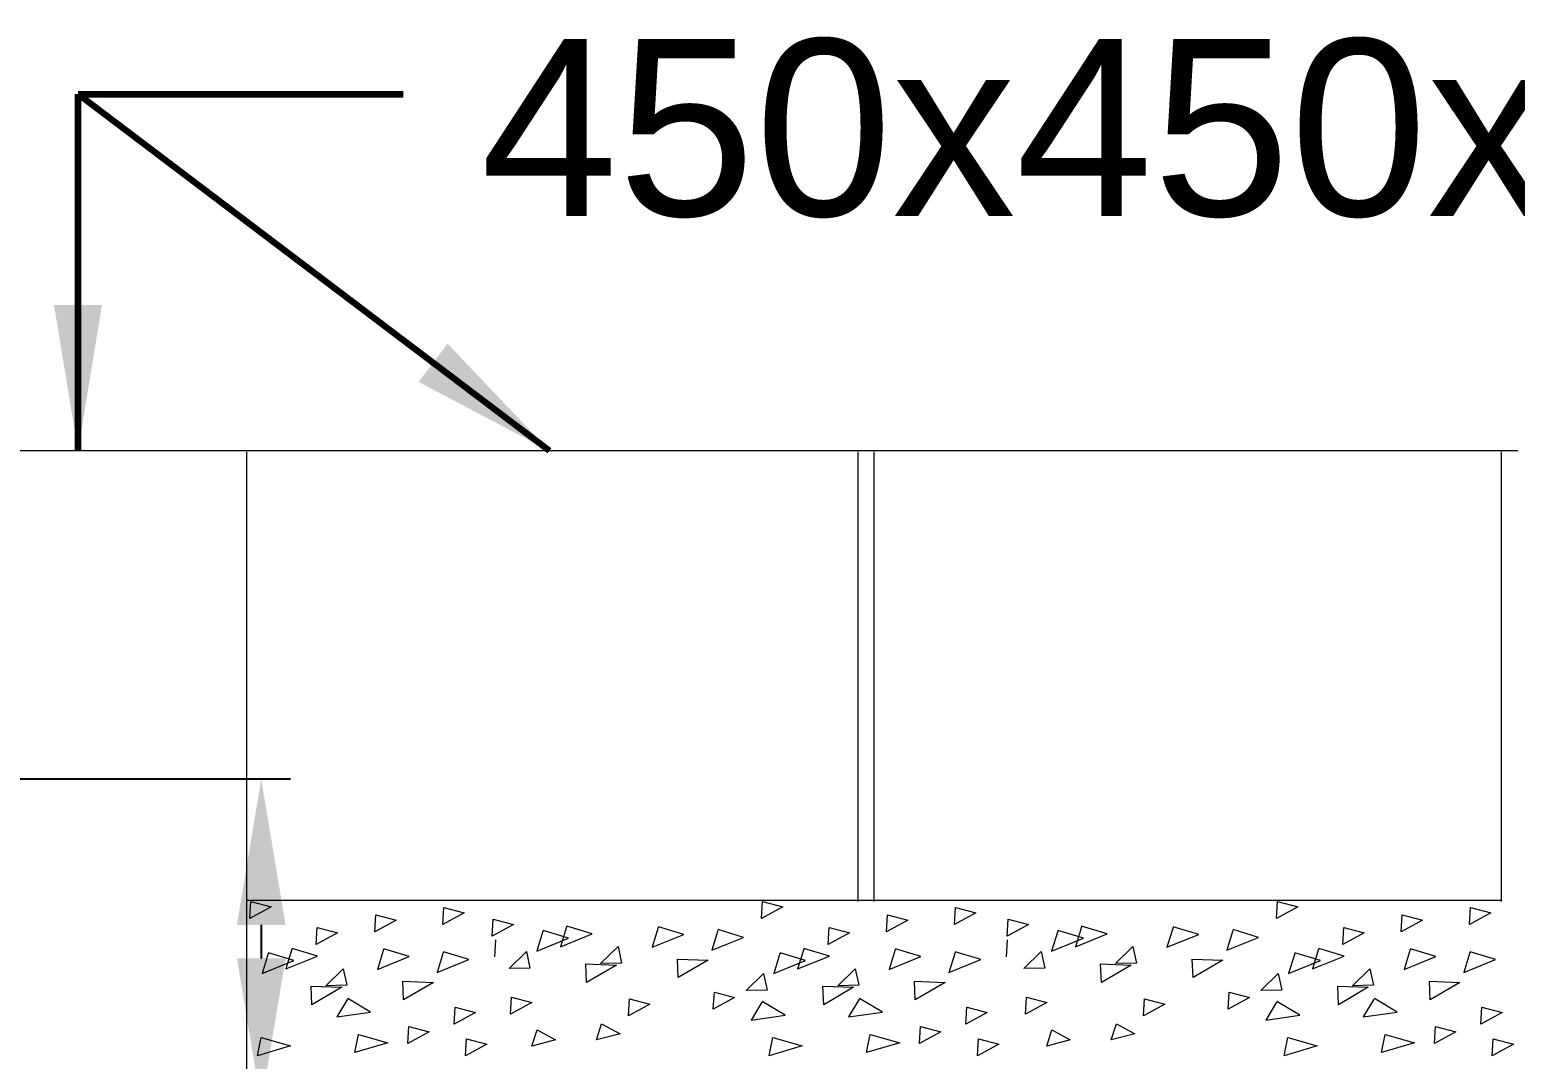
# Model space of a CAD drawing. Header units: inches. Extents: x -885 to 26362, y -28010 to 990.
# Drawn here: x 4337.89 to 4347.05, y -19620.1 to -19613.75 of the extents above; entities that cross this region are included whole.
import ezdxf

# ---------------------------------------------------------------- set-up
doc = ezdxf.new("R2010")
doc.units = ezdxf.units.IN
doc.header["$MEASUREMENT"] = 0
doc.header["$PDMODE"] = 3
doc.layers.add('LINE', color=7, linetype='Continuous')
doc.styles.get("Standard").update_dxf_attribs({"font": 'arial.ttf'})
doc.dimstyles.get("Standard").update_dxf_attribs({"dimtxt": 0.18, "dimasz": 0.18, "dimexe": 0.18, "dimexo": 0.0625, "dimgap": 0.09, "dimtad": 0, "dimtih": 1, "dimtoh": 1, "dimdec": 4, "dimzin": 0, "dimdsep": 46, "dimtxsty": 'Standard', "dimcen": 0.09, "dimadec": 0, "dimazin": 0, "dimtfac": 1, "dimtdec": 4, "dimtofl": 0, "dimtmove": 0, "dimatfit": 3, "dimfxl": 1, "dimtolj": 1, "dimtzin": 0, "dimarcsym": 0})

# ---------------------------------------------------------------- blocks, each defined once
blk = doc.blocks.new('*D69')
at = {"layer": 'Defpoints', "color": 0, "ltscale": 0.5, "transparency": 16777216}
for p in [(4336.2786, -19618.3682), (4339.3214, -19618.3682), (4336.4793, -19620.3745)]:
    blk.add_point(p, dxfattribs=at)
at = {"layer": 'LINE', "color": 7, "ltscale": 0.5, "transparency": 16777216}
for p, q in [((4336.3411, -19618.3682), (4339.5014, -19618.3682)), ((4339.3214, -19619.2682), (4339.3214, -19619.4745)), ((4336.5418, -19620.3745), (4339.5014, -19620.3745)), ((4339.3214, -19620.3745), (4339.3214, -19623.7334)), ((4339.3214, -19623.7334), (4338.4214, -19623.7334))]:
    blk.add_line(p, q, dxfattribs=at)
for points in [[(4339.1714, -19619.2682), (4339.4714, -19619.2682), (4339.3214, -19618.3682)], [(4339.1714, -19619.4745), (4339.4714, -19619.4745), (4339.3214, -19620.3745)]]:
    blk.add_solid(points, dxfattribs=at)
at = {"layer": 'LINE', "color": 7, "lineweight": 20, "ltscale": 0.5, "transparency": 16777216, "insert": (4336.0906, -19623.7334), "char_height": 1.2, "attachment_point": 5}
blk.add_mtext('\\A1;0.30m', dxfattribs=at)
blk = doc.blocks.new('*D71')
at = {"layer": 'Defpoints', "color": 0, "ltscale": 0.5, "transparency": 16777216}
for p in [(4336.2786, -19618.3682), (4339.3214, -19618.3682), (4336.4793, -19620.3745)]:
    blk.add_point(p, dxfattribs=at)
at = {"layer": 'LINE', "color": 7, "ltscale": 0.5, "transparency": 16777216}
for p, q in [((4336.3411, -19618.3682), (4339.5014, -19618.3682)), ((4339.3214, -19619.2682), (4339.3214, -19619.4745)), ((4336.5418, -19620.3745), (4339.5014, -19620.3745)), ((4339.3214, -19620.3745), (4339.3214, -19623.7334)), ((4339.3214, -19623.7334), (4338.4214, -19623.7334))]:
    blk.add_line(p, q, dxfattribs=at)
for points in [[(4339.1714, -19619.2682), (4339.4714, -19619.2682), (4339.3214, -19618.3682)], [(4339.1714, -19619.4745), (4339.4714, -19619.4745), (4339.3214, -19620.3745)]]:
    blk.add_solid(points, dxfattribs=at)
at = {"layer": 'LINE', "color": 7, "lineweight": 20, "ltscale": 0.5, "transparency": 16777216, "insert": (4336.0906, -19623.7334), "char_height": 1.2, "attachment_point": 5}
blk.add_mtext('\\A1;0.30m', dxfattribs=at)

msp = doc.modelspace()

# ---------------------------------------------------------------- linework, layer by layer
at = {"layer": 'LINE', "color": 7, "lineweight": 20, "ltscale": 0.5}
for p, q in [((4347.063627, -19616.349267), (4331.786343, -19616.349267)), ((4347.063627, -19616.349267), (4331.786343, -19616.349267)), ((4339.231833, -19619.124205), (4339.231833, -19616.355367)), ((4339.231833, -19619.124205), (4339.231833, -19616.355367)), ((4339.231833, -19619.130305), (4339.231833, -19616.361467)), ((4339.231833, -19621.118106), (4339.231833, -19616.361467)), ((4339.231833, -19619.130305), (4339.231833, -19616.361467)), ((4339.231833, -19621.118106), (4339.231833, -19616.361467)), ((4342.99972, -19619.124205), (4342.99972, -19616.355367)), ((4342.99972, -19619.124205), (4342.99972, -19616.355367)), ((4343.098393, -19619.124205), (4343.098393, -19616.355367)), ((4343.098393, -19619.124205), (4343.098393, -19616.355367)), ((4346.964954, -19616.349267), (4345.391942, -19616.349267)), ((4346.964954, -19616.349267), (4345.391942, -19616.349267)), ((4346.964954, -19619.124205), (4346.964954, -19616.355367)), ((4346.964954, -19619.124205), (4346.964954, -19616.355367)), ((4346.964954, -19619.118106), (4339.231833, -19619.118106)), ((4346.964954, -19619.118106), (4339.231833, -19619.118106)), ((4339.250746, -19619.229054), (4339.257015, -19619.124804)), ((4339.250746, -19619.229054), (4339.257015, -19619.124804)), ((4339.257015, -19619.124804), (4339.382177, -19619.157317)), ((4339.257015, -19619.124804), (4339.382177, -19619.157317)), ((4342.404338, -19619.229054), (4342.410606, -19619.124804)), ((4342.404338, -19619.229054), (4342.410606, -19619.124804)), ((4342.410606, -19619.124804), (4342.535769, -19619.157317)), ((4342.410606, -19619.124804), (4342.535769, -19619.157317)), ((4345.576593, -19619.229054), (4345.582861, -19619.124804)), ((4345.576593, -19619.229054), (4345.582861, -19619.124804)), ((4345.582861, -19619.124804), (4345.708024, -19619.157317)), ((4345.582861, -19619.124804), (4345.708024, -19619.157317)), ((4339.382177, -19619.157317), (4339.250746, -19619.229054)), ((4339.382177, -19619.157317), (4339.250746, -19619.229054)), ((4340.020608, -19619.311117), (4340.026876, -19619.206867)), ((4340.020608, -19619.311117), (4340.026876, -19619.206867)), ((4340.026876, -19619.206867), (4340.152039, -19619.23938)), ((4340.026876, -19619.206867), (4340.152039, -19619.23938)), ((4340.440553, -19619.265523), (4340.446821, -19619.161273)), ((4340.440553, -19619.265523), (4340.446821, -19619.161273)), ((4340.571983, -19619.193786), (4340.440553, -19619.265523)), ((4340.571983, -19619.193786), (4340.440553, -19619.265523)), ((4340.446821, -19619.161273), (4340.571983, -19619.193786)), ((4340.446821, -19619.161273), (4340.571983, -19619.193786)), ((4342.535769, -19619.157317), (4342.404338, -19619.229054)), ((4342.535769, -19619.157317), (4342.404338, -19619.229054)), ((4343.174199, -19619.311117), (4343.180468, -19619.206867)), ((4343.174199, -19619.311117), (4343.180468, -19619.206867)), ((4343.180468, -19619.206867), (4343.30563, -19619.23938)), ((4343.180468, -19619.206867), (4343.30563, -19619.23938)), ((4343.594144, -19619.265523), (4343.600413, -19619.161273)), ((4343.594144, -19619.265523), (4343.600413, -19619.161273)), ((4343.725575, -19619.193786), (4343.594144, -19619.265523)), ((4343.725575, -19619.193786), (4343.594144, -19619.265523)), ((4343.600413, -19619.161273), (4343.725575, -19619.193786)), ((4343.600413, -19619.161273), (4343.725575, -19619.193786)), ((4345.708024, -19619.157317), (4345.576593, -19619.229054)), ((4345.708024, -19619.157317), (4345.576593, -19619.229054)), ((4346.346454, -19619.311117), (4346.352722, -19619.206867)), ((4346.346454, -19619.311117), (4346.352722, -19619.206867)), ((4346.352722, -19619.206867), (4346.477885, -19619.23938)), ((4346.352722, -19619.206867), (4346.477885, -19619.23938)), ((4346.766399, -19619.265523), (4346.772667, -19619.161273)), ((4346.766399, -19619.265523), (4346.772667, -19619.161273)), ((4346.89783, -19619.193786), (4346.766399, -19619.265523)), ((4346.89783, -19619.193786), (4346.766399, -19619.265523)), ((4346.772667, -19619.161273), (4346.89783, -19619.193786)), ((4346.772667, -19619.161273), (4346.89783, -19619.193786)), ((4339.660272, -19619.388401), (4339.666541, -19619.284151)), ((4339.660272, -19619.388401), (4339.666541, -19619.284151)), ((4339.666541, -19619.284151), (4339.791703, -19619.316664)), ((4339.666541, -19619.284151), (4339.791703, -19619.316664)), ((4340.152039, -19619.23938), (4340.020608, -19619.311117)), ((4340.152039, -19619.23938), (4340.020608, -19619.311117)), ((4340.744902, -19619.337279), (4340.751171, -19619.23303)), ((4340.744902, -19619.337279), (4340.751171, -19619.23303)), ((4340.876333, -19619.265543), (4340.744902, -19619.337279)), ((4340.876333, -19619.265543), (4340.744902, -19619.337279)), ((4340.751171, -19619.23303), (4340.876333, -19619.265543)), ((4340.751171, -19619.23303), (4340.876333, -19619.265543)), ((4341.056949, -19619.307768), (4341.019484, -19619.430258)), ((4341.056949, -19619.307768), (4341.019484, -19619.430258)), ((4341.215228, -19619.351122), (4341.058363, -19619.303144)), ((4341.215228, -19619.351122), (4341.058363, -19619.303144)), ((4341.203209, -19619.280717), (4341.165745, -19619.403208)), ((4341.203209, -19619.280717), (4341.165745, -19619.403208)), ((4341.361488, -19619.324071), (4341.204623, -19619.276093)), ((4341.361488, -19619.324071), (4341.204623, -19619.276093)), ((4341.767844, -19619.283994), (4341.73038, -19619.406484)), ((4341.767844, -19619.283994), (4341.73038, -19619.406484)), ((4341.926123, -19619.327348), (4341.769258, -19619.27937)), ((4341.926123, -19619.327348), (4341.769258, -19619.27937)), ((4342.135804, -19619.301988), (4342.098339, -19619.424479)), ((4342.135804, -19619.301988), (4342.098339, -19619.424479)), ((4342.294083, -19619.345342), (4342.137218, -19619.297365)), ((4342.294083, -19619.345342), (4342.137218, -19619.297365)), ((4342.813864, -19619.388401), (4342.820132, -19619.284151)), ((4342.813864, -19619.388401), (4342.820132, -19619.284151)), ((4342.820132, -19619.284151), (4342.945295, -19619.316664)), ((4342.820132, -19619.284151), (4342.945295, -19619.316664)), ((4343.30563, -19619.23938), (4343.174199, -19619.311117)), ((4343.30563, -19619.23938), (4343.174199, -19619.311117)), ((4343.917157, -19619.337279), (4343.923425, -19619.23303)), ((4343.917157, -19619.337279), (4343.923425, -19619.23303)), ((4344.048588, -19619.265543), (4343.917157, -19619.337279)), ((4344.048588, -19619.265543), (4343.917157, -19619.337279)), ((4343.923425, -19619.23303), (4344.048588, -19619.265543)), ((4343.923425, -19619.23303), (4344.048588, -19619.265543)), ((4344.229203, -19619.307768), (4344.191739, -19619.430258)), ((4344.229203, -19619.307768), (4344.191739, -19619.430258)), ((4344.387482, -19619.351122), (4344.230618, -19619.303144)), ((4344.387482, -19619.351122), (4344.230618, -19619.303144)), ((4344.375464, -19619.280717), (4344.338, -19619.403208)), ((4344.375464, -19619.280717), (4344.338, -19619.403208)), ((4344.533743, -19619.324071), (4344.376878, -19619.276093)), ((4344.533743, -19619.324071), (4344.376878, -19619.276093)), ((4344.940099, -19619.283994), (4344.902635, -19619.406484)), ((4344.940099, -19619.283994), (4344.902635, -19619.406484)), ((4345.098378, -19619.327348), (4344.941513, -19619.27937)), ((4345.098378, -19619.327348), (4344.941513, -19619.27937)), ((4345.308058, -19619.301988), (4345.270594, -19619.424479)), ((4345.308058, -19619.301988), (4345.270594, -19619.424479)), ((4345.466337, -19619.345342), (4345.309473, -19619.297365)), ((4345.466337, -19619.345342), (4345.309473, -19619.297365)), ((4345.986119, -19619.388401), (4345.992387, -19619.284151)), ((4345.986119, -19619.388401), (4345.992387, -19619.284151)), ((4345.992387, -19619.284151), (4346.11755, -19619.316664)), ((4345.992387, -19619.284151), (4346.11755, -19619.316664)), ((4346.477885, -19619.23938), (4346.346454, -19619.311117)), ((4346.477885, -19619.23938), (4346.346454, -19619.311117)), ((4339.791703, -19619.316664), (4339.660272, -19619.388401)), ((4339.791703, -19619.316664), (4339.660272, -19619.388401)), ((4340.760994, -19619.465162), (4340.767262, -19619.360912)), ((4340.760994, -19619.465162), (4340.767262, -19619.360912)), ((4341.019484, -19619.430258), (4341.215228, -19619.351122)), ((4341.019484, -19619.430258), (4341.215228, -19619.351122)), ((4341.165745, -19619.403208), (4341.361488, -19619.324071)), ((4341.165745, -19619.403208), (4341.361488, -19619.324071)), ((4341.41275, -19619.506103), (4341.520061, -19619.401678)), ((4341.41275, -19619.506103), (4341.520061, -19619.401678)), ((4341.520061, -19619.401678), (4341.542046, -19619.503776)), ((4341.520061, -19619.401678), (4341.542046, -19619.503776)), ((4341.73038, -19619.406484), (4341.926123, -19619.327348)), ((4341.73038, -19619.406484), (4341.926123, -19619.327348)), ((4342.098339, -19619.424479), (4342.294083, -19619.345342)), ((4342.098339, -19619.424479), (4342.294083, -19619.345342)), ((4342.945295, -19619.316664), (4342.813864, -19619.388401)), ((4342.945295, -19619.316664), (4342.813864, -19619.388401)), ((4343.914585, -19619.465162), (4343.920854, -19619.360912)), ((4343.914585, -19619.465162), (4343.920854, -19619.360912)), ((4344.191739, -19619.430258), (4344.387482, -19619.351122)), ((4344.191739, -19619.430258), (4344.387482, -19619.351122)), ((4344.338, -19619.403208), (4344.533743, -19619.324071)), ((4344.338, -19619.403208), (4344.533743, -19619.324071)), ((4344.585005, -19619.506103), (4344.692315, -19619.401678)), ((4344.585005, -19619.506103), (4344.692315, -19619.401678)), ((4344.692315, -19619.401678), (4344.714301, -19619.503776)), ((4344.692315, -19619.401678), (4344.714301, -19619.503776)), ((4344.902635, -19619.406484), (4345.098378, -19619.327348)), ((4344.902635, -19619.406484), (4345.098378, -19619.327348)), ((4345.270594, -19619.424479), (4345.466337, -19619.345342)), ((4345.270594, -19619.424479), (4345.466337, -19619.345342)), ((4346.11755, -19619.316664), (4345.986119, -19619.388401)), ((4346.11755, -19619.316664), (4345.986119, -19619.388401)), ((4339.364097, -19619.444469), (4339.326633, -19619.56696)), ((4339.364097, -19619.444469), (4339.326633, -19619.56696)), ((4339.326633, -19619.56696), (4339.522376, -19619.487823)), ((4339.326633, -19619.56696), (4339.522376, -19619.487823)), ((4339.522376, -19619.487823), (4339.365511, -19619.439845)), ((4339.522376, -19619.487823), (4339.365511, -19619.439845)), ((4339.510358, -19619.417419), (4339.472894, -19619.539909)), ((4339.510358, -19619.417419), (4339.472894, -19619.539909)), ((4339.472894, -19619.539909), (4339.668637, -19619.460773)), ((4339.472894, -19619.539909), (4339.668637, -19619.460773)), ((4339.668637, -19619.460773), (4339.511772, -19619.412795)), ((4339.668637, -19619.460773), (4339.511772, -19619.412795)), ((4340.074993, -19619.420695), (4340.037528, -19619.543186)), ((4340.074993, -19619.420695), (4340.037528, -19619.543186)), ((4340.037528, -19619.543186), (4340.233272, -19619.464049)), ((4340.037528, -19619.543186), (4340.233272, -19619.464049)), ((4340.233272, -19619.464049), (4340.076407, -19619.416071)), ((4340.233272, -19619.464049), (4340.076407, -19619.416071)), ((4340.442952, -19619.43869), (4340.405488, -19619.561181)), ((4340.442952, -19619.43869), (4340.405488, -19619.561181)), ((4340.405488, -19619.561181), (4340.601231, -19619.482044)), ((4340.405488, -19619.561181), (4340.601231, -19619.482044)), ((4340.601231, -19619.482044), (4340.444366, -19619.434066)), ((4340.601231, -19619.482044), (4340.444366, -19619.434066)), ((4340.848115, -19619.536303), (4340.955426, -19619.431877)), ((4340.848115, -19619.536303), (4340.955426, -19619.431877)), ((4340.955426, -19619.431877), (4340.977411, -19619.533975)), ((4340.955426, -19619.431877), (4340.977411, -19619.533975)), ((4341.88632, -19619.478535), (4342.074816, -19619.485565)), ((4341.891179, -19619.593089), (4341.88632, -19619.478535)), ((4341.88632, -19619.478535), (4342.074816, -19619.485565)), ((4341.891179, -19619.593089), (4341.88632, -19619.478535)), ((4342.074816, -19619.485565), (4341.891179, -19619.593089)), ((4342.074816, -19619.485565), (4341.891179, -19619.593089)), ((4342.517689, -19619.444469), (4342.480225, -19619.56696)), ((4342.517689, -19619.444469), (4342.480225, -19619.56696)), ((4342.480225, -19619.56696), (4342.675968, -19619.487823)), ((4342.480225, -19619.56696), (4342.675968, -19619.487823)), ((4342.675968, -19619.487823), (4342.519103, -19619.439845)), ((4342.675968, -19619.487823), (4342.519103, -19619.439845)), ((4342.663949, -19619.417419), (4342.626485, -19619.539909)), ((4342.663949, -19619.417419), (4342.626485, -19619.539909)), ((4342.626485, -19619.539909), (4342.822228, -19619.460773)), ((4342.626485, -19619.539909), (4342.822228, -19619.460773)), ((4342.822228, -19619.460773), (4342.665364, -19619.412795)), ((4342.822228, -19619.460773), (4342.665364, -19619.412795)), ((4343.228584, -19619.420695), (4343.19112, -19619.543186)), ((4343.228584, -19619.420695), (4343.19112, -19619.543186)), ((4343.19112, -19619.543186), (4343.386863, -19619.464049)), ((4343.19112, -19619.543186), (4343.386863, -19619.464049)), ((4343.386863, -19619.464049), (4343.229998, -19619.416071)), ((4343.386863, -19619.464049), (4343.229998, -19619.416071)), ((4343.596544, -19619.43869), (4343.55908, -19619.561181)), ((4343.596544, -19619.43869), (4343.55908, -19619.561181)), ((4343.55908, -19619.561181), (4343.754823, -19619.482044)), ((4343.55908, -19619.561181), (4343.754823, -19619.482044)), ((4343.754823, -19619.482044), (4343.597958, -19619.434066)), ((4343.754823, -19619.482044), (4343.597958, -19619.434066)), ((4344.02037, -19619.536303), (4344.127681, -19619.431877)), ((4344.02037, -19619.536303), (4344.127681, -19619.431877)), ((4344.127681, -19619.431877), (4344.149666, -19619.533975)), ((4344.127681, -19619.431877), (4344.149666, -19619.533975)), ((4345.058575, -19619.478535), (4345.24707, -19619.485565)), ((4345.063434, -19619.593089), (4345.058575, -19619.478535)), ((4345.058575, -19619.478535), (4345.24707, -19619.485565)), ((4345.063434, -19619.593089), (4345.058575, -19619.478535)), ((4345.24707, -19619.485565), (4345.063434, -19619.593089)), ((4345.24707, -19619.485565), (4345.063434, -19619.593089)), ((4345.689944, -19619.444469), (4345.652479, -19619.56696)), ((4345.689944, -19619.444469), (4345.652479, -19619.56696)), ((4345.652479, -19619.56696), (4345.848223, -19619.487823)), ((4345.652479, -19619.56696), (4345.848223, -19619.487823)), ((4345.848223, -19619.487823), (4345.691358, -19619.439845)), ((4345.848223, -19619.487823), (4345.691358, -19619.439845)), ((4345.836204, -19619.417419), (4345.79874, -19619.539909)), ((4345.836204, -19619.417419), (4345.79874, -19619.539909)), ((4345.79874, -19619.539909), (4345.994483, -19619.460773)), ((4345.79874, -19619.539909), (4345.994483, -19619.460773)), ((4345.994483, -19619.460773), (4345.837618, -19619.412795)), ((4345.994483, -19619.460773), (4345.837618, -19619.412795)), ((4346.400839, -19619.420695), (4346.363375, -19619.543186)), ((4346.400839, -19619.420695), (4346.363375, -19619.543186)), ((4346.363375, -19619.543186), (4346.559118, -19619.464049)), ((4346.363375, -19619.543186), (4346.559118, -19619.464049)), ((4346.559118, -19619.464049), (4346.402253, -19619.416071)), ((4346.559118, -19619.464049), (4346.402253, -19619.416071)), ((4346.768799, -19619.43869), (4346.731334, -19619.561181)), ((4346.768799, -19619.43869), (4346.731334, -19619.561181)), ((4346.731334, -19619.561181), (4346.927078, -19619.482044)), ((4346.731334, -19619.561181), (4346.927078, -19619.482044)), ((4346.927078, -19619.482044), (4346.770213, -19619.434066)), ((4346.927078, -19619.482044), (4346.770213, -19619.434066)), ((4339.719899, -19619.642805), (4339.827209, -19619.538379)), ((4339.719899, -19619.642805), (4339.827209, -19619.538379)), ((4339.827209, -19619.538379), (4339.849194, -19619.640477)), ((4339.827209, -19619.538379), (4339.849194, -19619.640477)), ((4340.977411, -19619.533975), (4340.848115, -19619.536303)), ((4340.977411, -19619.533975), (4340.848115, -19619.536303)), ((4341.326544, -19619.623289), (4341.321685, -19619.508735)), ((4341.321685, -19619.508735), (4341.510181, -19619.515765)), ((4341.326544, -19619.623289), (4341.321685, -19619.508735)), ((4341.321685, -19619.508735), (4341.510181, -19619.515765)), ((4341.510181, -19619.515765), (4341.326544, -19619.623289)), ((4341.510181, -19619.515765), (4341.326544, -19619.623289)), ((4341.542046, -19619.503776), (4341.41275, -19619.506103)), ((4341.542046, -19619.503776), (4341.41275, -19619.506103)), ((4342.308856, -19619.673005), (4342.416166, -19619.568579)), ((4342.308856, -19619.673005), (4342.416166, -19619.568579)), ((4342.416166, -19619.568579), (4342.438151, -19619.670677)), ((4342.416166, -19619.568579), (4342.438151, -19619.670677)), ((4342.87349, -19619.642805), (4342.980801, -19619.538379)), ((4342.87349, -19619.642805), (4342.980801, -19619.538379)), ((4342.980801, -19619.538379), (4343.002786, -19619.640477)), ((4342.980801, -19619.538379), (4343.002786, -19619.640477)), ((4344.149666, -19619.533975), (4344.02037, -19619.536303)), ((4344.149666, -19619.533975), (4344.02037, -19619.536303)), ((4344.498799, -19619.623289), (4344.49394, -19619.508735)), ((4344.49394, -19619.508735), (4344.682435, -19619.515765)), ((4344.498799, -19619.623289), (4344.49394, -19619.508735)), ((4344.49394, -19619.508735), (4344.682435, -19619.515765)), ((4344.682435, -19619.515765), (4344.498799, -19619.623289)), ((4344.682435, -19619.515765), (4344.498799, -19619.623289)), ((4344.714301, -19619.503776), (4344.585005, -19619.506103)), ((4344.714301, -19619.503776), (4344.585005, -19619.506103)), ((4345.48111, -19619.673005), (4345.588421, -19619.568579)), ((4345.48111, -19619.673005), (4345.588421, -19619.568579)), ((4345.588421, -19619.568579), (4345.610406, -19619.670677)), ((4345.588421, -19619.568579), (4345.610406, -19619.670677)), ((4346.045745, -19619.642805), (4346.153056, -19619.538379)), ((4346.045745, -19619.642805), (4346.153056, -19619.538379)), ((4346.153056, -19619.538379), (4346.175041, -19619.640477)), ((4346.153056, -19619.538379), (4346.175041, -19619.640477)), ((4339.628834, -19619.645436), (4339.817329, -19619.652466)), ((4339.633693, -19619.75999), (4339.628834, -19619.645436)), ((4339.628834, -19619.645436), (4339.817329, -19619.652466)), ((4339.633693, -19619.75999), (4339.628834, -19619.645436)), ((4339.817329, -19619.652466), (4339.633693, -19619.75999)), ((4339.817329, -19619.652466), (4339.633693, -19619.75999)), ((4339.849194, -19619.640477), (4339.719899, -19619.642805)), ((4339.849194, -19619.640477), (4339.719899, -19619.642805)), ((4340.193469, -19619.615237), (4340.381964, -19619.622267)), ((4340.198328, -19619.72979), (4340.193469, -19619.615237)), ((4340.193469, -19619.615237), (4340.381964, -19619.622267)), ((4340.198328, -19619.72979), (4340.193469, -19619.615237)), ((4340.381964, -19619.622267), (4340.198328, -19619.72979)), ((4340.381964, -19619.622267), (4340.198328, -19619.72979)), ((4342.438151, -19619.670677), (4342.308856, -19619.673005)), ((4342.438151, -19619.670677), (4342.308856, -19619.673005)), ((4342.782426, -19619.645436), (4342.970921, -19619.652466)), ((4342.787285, -19619.75999), (4342.782426, -19619.645436)), ((4342.782426, -19619.645436), (4342.970921, -19619.652466)), ((4342.787285, -19619.75999), (4342.782426, -19619.645436)), ((4342.970921, -19619.652466), (4342.787285, -19619.75999)), ((4342.970921, -19619.652466), (4342.787285, -19619.75999)), ((4343.002786, -19619.640477), (4342.87349, -19619.642805)), ((4343.002786, -19619.640477), (4342.87349, -19619.642805)), ((4343.34706, -19619.615237), (4343.535556, -19619.622267)), ((4343.351919, -19619.72979), (4343.34706, -19619.615237)), ((4343.34706, -19619.615237), (4343.535556, -19619.622267)), ((4343.351919, -19619.72979), (4343.34706, -19619.615237)), ((4343.535556, -19619.622267), (4343.351919, -19619.72979)), ((4343.535556, -19619.622267), (4343.351919, -19619.72979)), ((4345.610406, -19619.670677), (4345.48111, -19619.673005)), ((4345.610406, -19619.670677), (4345.48111, -19619.673005)), ((4345.95468, -19619.645436), (4346.143176, -19619.652466)), ((4345.959539, -19619.75999), (4345.95468, -19619.645436)), ((4345.95468, -19619.645436), (4346.143176, -19619.652466)), ((4345.959539, -19619.75999), (4345.95468, -19619.645436)), ((4346.143176, -19619.652466), (4345.959539, -19619.75999)), ((4346.143176, -19619.652466), (4345.959539, -19619.75999)), ((4346.175041, -19619.640477), (4346.045745, -19619.642805)), ((4346.175041, -19619.640477), (4346.045745, -19619.642805)), ((4346.519315, -19619.615237), (4346.707811, -19619.622267)), ((4346.524174, -19619.72979), (4346.519315, -19619.615237)), ((4346.519315, -19619.615237), (4346.707811, -19619.622267)), ((4346.524174, -19619.72979), (4346.519315, -19619.615237)), ((4346.707811, -19619.622267), (4346.524174, -19619.72979)), ((4346.707811, -19619.622267), (4346.524174, -19619.72979)), ((4339.852136, -19619.725358), (4339.786437, -19619.835318)), ((4339.852136, -19619.725358), (4339.786437, -19619.835318)), ((4339.995434, -19619.805343), (4339.854616, -19619.721207)), ((4339.995434, -19619.805343), (4339.854616, -19619.721207)), ((4340.857568, -19619.817819), (4340.863837, -19619.713569)), ((4340.857568, -19619.817819), (4340.863837, -19619.713569)), ((4340.988999, -19619.746082), (4340.857568, -19619.817819)), ((4340.988999, -19619.746082), (4340.857568, -19619.817819)), ((4340.863837, -19619.713569), (4340.988999, -19619.746082)), ((4340.863837, -19619.713569), (4340.988999, -19619.746082)), ((4341.584777, -19619.828044), (4341.591046, -19619.723794)), ((4341.584777, -19619.828044), (4341.591046, -19619.723794)), ((4341.716208, -19619.756307), (4341.584777, -19619.828044)), ((4341.716208, -19619.756307), (4341.584777, -19619.828044)), ((4341.591046, -19619.723794), (4341.716208, -19619.756307)), ((4341.591046, -19619.723794), (4341.716208, -19619.756307)), ((4342.107139, -19619.787146), (4342.113407, -19619.682896)), ((4342.107139, -19619.787146), (4342.113407, -19619.682896)), ((4342.23857, -19619.715409), (4342.107139, -19619.787146)), ((4342.23857, -19619.715409), (4342.107139, -19619.787146)), ((4342.113407, -19619.682896), (4342.23857, -19619.715409)), ((4342.113407, -19619.682896), (4342.23857, -19619.715409)), ((4342.405782, -19619.744456), (4342.340083, -19619.854416)), ((4342.405782, -19619.744456), (4342.340083, -19619.854416)), ((4342.54908, -19619.824441), (4342.408262, -19619.740305)), ((4342.54908, -19619.824441), (4342.408262, -19619.740305)), ((4343.005728, -19619.725358), (4342.940029, -19619.835318)), ((4343.005728, -19619.725358), (4342.940029, -19619.835318)), ((4343.149026, -19619.805343), (4343.008208, -19619.721207)), ((4343.149026, -19619.805343), (4343.008208, -19619.721207)), ((4344.029823, -19619.817819), (4344.036092, -19619.713569)), ((4344.029823, -19619.817819), (4344.036092, -19619.713569)), ((4344.161254, -19619.746082), (4344.029823, -19619.817819)), ((4344.161254, -19619.746082), (4344.029823, -19619.817819)), ((4344.036092, -19619.713569), (4344.161254, -19619.746082)), ((4344.036092, -19619.713569), (4344.161254, -19619.746082)), ((4344.757032, -19619.828044), (4344.7633, -19619.723794)), ((4344.757032, -19619.828044), (4344.7633, -19619.723794)), ((4344.888463, -19619.756307), (4344.757032, -19619.828044)), ((4344.888463, -19619.756307), (4344.757032, -19619.828044)), ((4344.7633, -19619.723794), (4344.888463, -19619.756307)), ((4344.7633, -19619.723794), (4344.888463, -19619.756307)), ((4345.279394, -19619.787146), (4345.285662, -19619.682896)), ((4345.279394, -19619.787146), (4345.285662, -19619.682896)), ((4345.410824, -19619.715409), (4345.279394, -19619.787146)), ((4345.410824, -19619.715409), (4345.279394, -19619.787146)), ((4345.285662, -19619.682896), (4345.410824, -19619.715409)), ((4345.285662, -19619.682896), (4345.410824, -19619.715409)), ((4345.578037, -19619.744456), (4345.512338, -19619.854416)), ((4345.578037, -19619.744456), (4345.512338, -19619.854416)), ((4345.721335, -19619.824441), (4345.580517, -19619.740305)), ((4345.721335, -19619.824441), (4345.580517, -19619.740305)), ((4346.177983, -19619.725358), (4346.112284, -19619.835318)), ((4346.177983, -19619.725358), (4346.112284, -19619.835318)), ((4346.32128, -19619.805343), (4346.180463, -19619.721207)), ((4346.32128, -19619.805343), (4346.180463, -19619.721207)), ((4339.786437, -19619.835318), (4339.995434, -19619.805343)), ((4339.786437, -19619.835318), (4339.995434, -19619.805343)), ((4340.510389, -19619.879164), (4340.516658, -19619.774914)), ((4340.510389, -19619.879164), (4340.516658, -19619.774914)), ((4340.64182, -19619.807428), (4340.510389, -19619.879164)), ((4340.64182, -19619.807428), (4340.510389, -19619.879164)), ((4340.516658, -19619.774914), (4340.64182, -19619.807428)), ((4340.516658, -19619.774914), (4340.64182, -19619.807428)), ((4342.340083, -19619.854416), (4342.54908, -19619.824441)), ((4342.340083, -19619.854416), (4342.54908, -19619.824441)), ((4342.940029, -19619.835318), (4343.149026, -19619.805343)), ((4342.940029, -19619.835318), (4343.149026, -19619.805343)), ((4343.663981, -19619.879164), (4343.670249, -19619.774914)), ((4343.663981, -19619.879164), (4343.670249, -19619.774914)), ((4343.795412, -19619.807428), (4343.663981, -19619.879164)), ((4343.795412, -19619.807428), (4343.663981, -19619.879164)), ((4343.670249, -19619.774914), (4343.795412, -19619.807428)), ((4343.670249, -19619.774914), (4343.795412, -19619.807428)), ((4345.512338, -19619.854416), (4345.721335, -19619.824441)), ((4345.512338, -19619.854416), (4345.721335, -19619.824441)), ((4346.112284, -19619.835318), (4346.32128, -19619.805343)), ((4346.112284, -19619.835318), (4346.32128, -19619.805343)), ((4346.836236, -19619.879164), (4346.842504, -19619.774914)), ((4346.836236, -19619.879164), (4346.842504, -19619.774914)), ((4346.967667, -19619.807428), (4346.836236, -19619.879164)), ((4346.967667, -19619.807428), (4346.836236, -19619.879164)), ((4346.842504, -19619.774914), (4346.967667, -19619.807428)), ((4346.842504, -19619.774914), (4346.967667, -19619.807428)), ((4339.897888, -19620.054991), (4339.920594, -19619.942605)), ((4339.897888, -19620.054991), (4339.920594, -19619.942605)), ((4339.920594, -19619.942605), (4340.101925, -19619.994557)), ((4339.920594, -19619.942605), (4340.101925, -19619.994557)), ((4340.22454, -19619.998091), (4340.230809, -19619.893841)), ((4340.22454, -19619.998091), (4340.230809, -19619.893841)), ((4340.355971, -19619.926354), (4340.22454, -19619.998091)), ((4340.355971, -19619.926354), (4340.22454, -19619.998091)), ((4340.230809, -19619.893841), (4340.355971, -19619.926354)), ((4340.230809, -19619.893841), (4340.355971, -19619.926354)), ((4340.989724, -19620.014714), (4341.020768, -19619.914996)), ((4340.989724, -19620.014714), (4341.020768, -19619.914996)), ((4341.020768, -19619.914996), (4341.134507, -19619.976527)), ((4341.020768, -19619.914996), (4341.134507, -19619.976527)), ((4341.387447, -19619.976628), (4341.41849, -19619.87691)), ((4341.387447, -19619.976628), (4341.41849, -19619.87691)), ((4341.53223, -19619.938441), (4341.387447, -19619.976628)), ((4341.53223, -19619.938441), (4341.387447, -19619.976628)), ((4341.41849, -19619.87691), (4341.53223, -19619.938441)), ((4341.41849, -19619.87691), (4341.53223, -19619.938441)), ((4343.05148, -19620.054991), (4343.074186, -19619.942605)), ((4343.05148, -19620.054991), (4343.074186, -19619.942605)), ((4343.074186, -19619.942605), (4343.255517, -19619.994557)), ((4343.074186, -19619.942605), (4343.255517, -19619.994557)), ((4343.378132, -19619.998091), (4343.3844, -19619.893841)), ((4343.378132, -19619.998091), (4343.3844, -19619.893841)), ((4343.509563, -19619.926354), (4343.378132, -19619.998091)), ((4343.509563, -19619.926354), (4343.378132, -19619.998091)), ((4343.3844, -19619.893841), (4343.509563, -19619.926354)), ((4343.3844, -19619.893841), (4343.509563, -19619.926354)), ((4344.161979, -19620.014714), (4344.193022, -19619.914996)), ((4344.161979, -19620.014714), (4344.193022, -19619.914996)), ((4344.193022, -19619.914996), (4344.306762, -19619.976527)), ((4344.193022, -19619.914996), (4344.306762, -19619.976527)), ((4344.559702, -19619.976628), (4344.590745, -19619.87691)), ((4344.559702, -19619.976628), (4344.590745, -19619.87691)), ((4344.704485, -19619.938441), (4344.559702, -19619.976628)), ((4344.704485, -19619.938441), (4344.559702, -19619.976628)), ((4344.590745, -19619.87691), (4344.704485, -19619.938441)), ((4344.590745, -19619.87691), (4344.704485, -19619.938441)), ((4346.223734, -19620.054991), (4346.246441, -19619.942605)), ((4346.223734, -19620.054991), (4346.246441, -19619.942605)), ((4346.246441, -19619.942605), (4346.427772, -19619.994557)), ((4346.246441, -19619.942605), (4346.427772, -19619.994557)), ((4346.550387, -19619.998091), (4346.556655, -19619.893841)), ((4346.550387, -19619.998091), (4346.556655, -19619.893841)), ((4346.681818, -19619.926354), (4346.550387, -19619.998091)), ((4346.681818, -19619.926354), (4346.550387, -19619.998091)), ((4346.556655, -19619.893841), (4346.681818, -19619.926354)), ((4346.556655, -19619.893841), (4346.681818, -19619.926354)), ((4339.297942, -19620.074089), (4339.320648, -19619.961703)), ((4339.297942, -19620.074089), (4339.320648, -19619.961703)), ((4339.50198, -19620.013654), (4339.297942, -19620.074089)), ((4339.50198, -19620.013654), (4339.297942, -19620.074089)), ((4339.320648, -19619.961703), (4339.50198, -19620.013654)), ((4339.320648, -19619.961703), (4339.50198, -19620.013654)), ((4340.101925, -19619.994557), (4339.897888, -19620.054991)), ((4340.101925, -19619.994557), (4339.897888, -19620.054991)), ((4340.580553, -19620.074099), (4340.586822, -19619.969849)), ((4340.580553, -19620.074099), (4340.586822, -19619.969849)), ((4340.711984, -19620.002362), (4340.580553, -19620.074099)), ((4340.711984, -19620.002362), (4340.580553, -19620.074099)), ((4340.586822, -19619.969849), (4340.711984, -19620.002362)), ((4340.586822, -19619.969849), (4340.711984, -19620.002362)), ((4341.134507, -19619.976527), (4340.989724, -19620.014714)), ((4341.134507, -19619.976527), (4340.989724, -19620.014714)), ((4342.451534, -19620.074089), (4342.47424, -19619.961703)), ((4342.451534, -19620.074089), (4342.47424, -19619.961703)), ((4342.655571, -19620.013654), (4342.451534, -19620.074089)), ((4342.655571, -19620.013654), (4342.451534, -19620.074089)), ((4342.47424, -19619.961703), (4342.655571, -19620.013654)), ((4342.47424, -19619.961703), (4342.655571, -19620.013654)), ((4343.255517, -19619.994557), (4343.05148, -19620.054991)), ((4343.255517, -19619.994557), (4343.05148, -19620.054991)), ((4343.734145, -19620.074099), (4343.740413, -19619.969849)), ((4343.734145, -19620.074099), (4343.740413, -19619.969849)), ((4343.865576, -19620.002362), (4343.734145, -19620.074099)), ((4343.865576, -19620.002362), (4343.734145, -19620.074099)), ((4343.740413, -19619.969849), (4343.865576, -19620.002362)), ((4343.740413, -19619.969849), (4343.865576, -19620.002362)), ((4344.306762, -19619.976527), (4344.161979, -19620.014714)), ((4344.306762, -19619.976527), (4344.161979, -19620.014714)), ((4345.623789, -19620.074089), (4345.646495, -19619.961703)), ((4345.623789, -19620.074089), (4345.646495, -19619.961703)), ((4345.827826, -19620.013654), (4345.623789, -19620.074089)), ((4345.827826, -19620.013654), (4345.623789, -19620.074089)), ((4345.646495, -19619.961703), (4345.827826, -19620.013654)), ((4345.646495, -19619.961703), (4345.827826, -19620.013654)), ((4346.427772, -19619.994557), (4346.223734, -19620.054991)), ((4346.427772, -19619.994557), (4346.223734, -19620.054991)), ((4346.9064, -19620.074099), (4346.912668, -19619.969849)), ((4346.9064, -19620.074099), (4346.912668, -19619.969849)), ((4347.037831, -19620.002362), (4346.9064, -19620.074099)), ((4347.037831, -19620.002362), (4346.9064, -19620.074099)), ((4346.912668, -19619.969849), (4347.037831, -19620.002362)), ((4346.912668, -19619.969849), (4347.037831, -19620.002362))]:
    msp.add_line(p, q, dxfattribs=at)

# ---------------------------------------------------------------- texts
at = {"layer": 'LINE', "color": 7, "lineweight": 20, "ltscale": 0.5, "insert": (4340.6728, -19613.812517), "char_height": 1.08842386, "width": 26.02178806, "attachment_point": 1}
msp.add_mtext('450x450x300 C.C Block', dxfattribs=at)
msp.add_mtext('450x450x300 C.C Block', dxfattribs=at)

# ---------------------------------------------------------------- dimensions: what is measured, and where the dimension line sits
at = {"layer": 'LINE', "color": 7, "lineweight": 20, "ltscale": 0.5}
for picture in ['*D69', '*D71']:
    dim = msp.add_linear_dim(base=(4339.321389, -19618.368204), p1=(4336.479266, -19620.374461), p2=(4336.278592, -19618.368204), angle=90, text='0.30m', dimstyle='Standard', override={"dimtxt": 1.2, "dimasz": 0.9, "dimclrd": 7, "dimclre": 7, "dimclrt": 7, "dimlwd": 65535, "dimlwe": 65535}, dxfattribs=at)
    dim.commit()
    dim.dimension.update_dxf_attribs({"geometry": picture, "text_midpoint": (4336.090598, -19623.733432), "dimtype": 160})

# ---------------------------------------------------------------- leaders
for points in [[(4338.192321, -19616.349267), (4338.192321, -19614.151042), (4340.194955, -19614.151042)], [(4338.192321, -19616.349267), (4338.192321, -19614.151042), (4340.194955, -19614.151042)], [(4341.098021, -19616.349267), (4338.192321, -19614.151042)], [(4341.098021, -19616.349267), (4338.192321, -19614.151042)]]:
    msp.add_leader(points, dimstyle='Standard', override={"dimtxt": 1.2, "dimasz": 0.9, "dimclrd": 7, "dimclre": 7, "dimclrt": 7, "dimlwd": 65535, "dimlwe": 65535}, dxfattribs=at)

doc.saveas('drawing.dxf')
